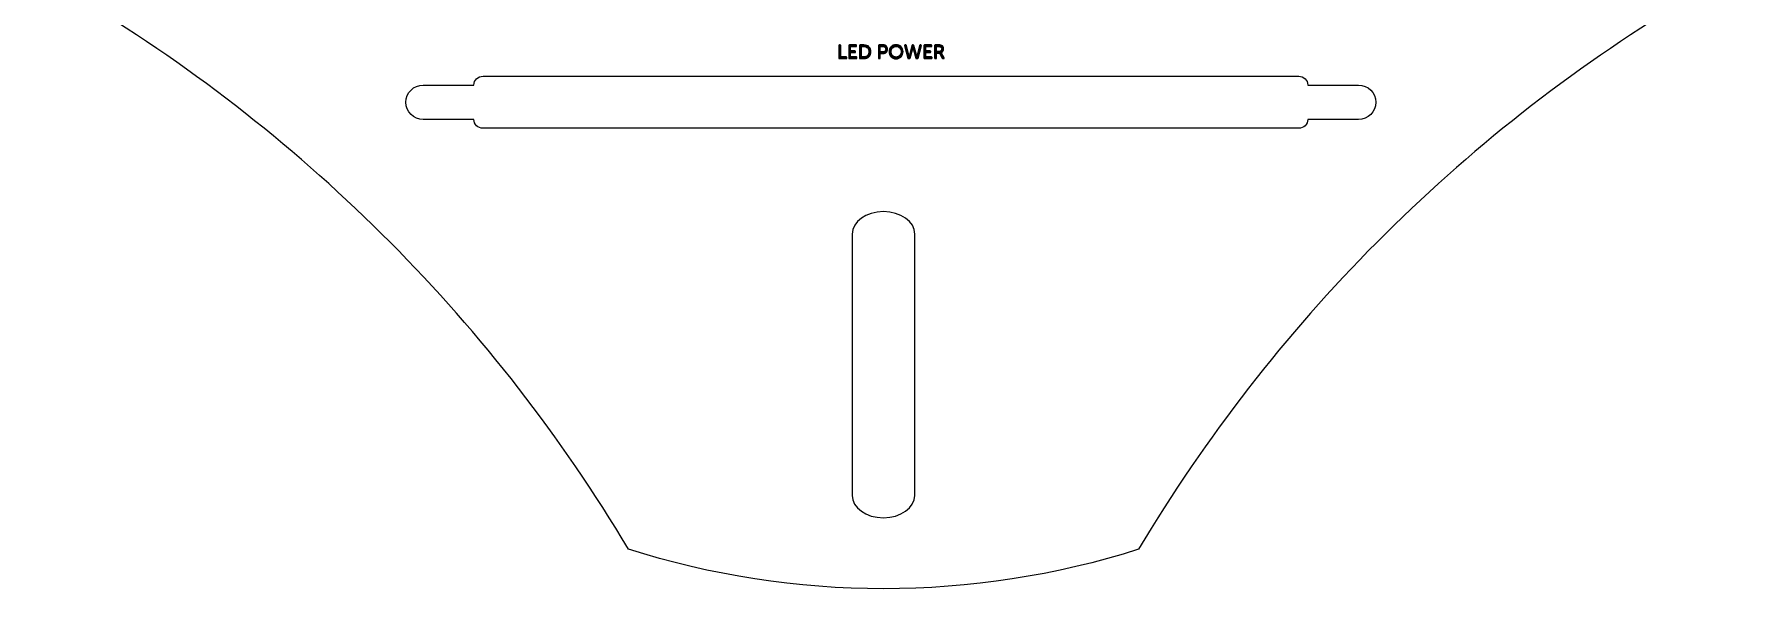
# Model space of a CAD drawing. Header units: inches. Extents: x -24 to 221, y 17 to 181.
# Drawn here: x -23.6 to 139.3, y 18.3 to 72.8 of the extents above; entities that cross this region are included whole.
import ezdxf

# ---------------------------------------------------------------- set-up
doc = ezdxf.new("R2010")
doc.units = ezdxf.units.IN
doc.header["$MEASUREMENT"] = 0
doc.layers.add('Calque 1', color=7, linetype='Continuous')

# ---------------------------------------------------------------- blocks, each defined once
blk = doc.blocks.new('block 8')
at = {"layer": 'Calque 1'}
h = blk.add_hatch(color=7, dxfattribs=at)
h.dxf.hatch_style = 2
edge = h.paths.add_edge_path()
edge.add_spline(control_points=[(53.56, 71.69), (53.56, 71.73), (53.58, 71.75), (53.62, 71.75), (53.62, 71.75), (53.68, 71.75), (53.68, 71.75), (53.72, 71.75), (53.74, 71.73), (53.74, 71.69), (53.74, 71.69), (53.74, 70.6), (53.74, 70.6), (53.74, 70.6), (54.27, 70.6), (54.27, 70.6), (54.31, 70.6), (54.33, 70.58), (54.33, 70.53), (54.33, 70.53), (54.33, 70.5), (54.33, 70.5), (54.33, 70.46), (54.31, 70.44), (54.27, 70.44), (54.27, 70.44), (53.62, 70.44), (53.62, 70.44), (53.58, 70.44), (53.56, 70.46), (53.56, 70.5), (53.56, 70.5), (53.56, 71.69), (53.56, 71.69)], knot_values=[0, 0, 0, 0, 1, 1, 1, 2, 2, 2, 3, 3, 3, 4, 4, 4, 5, 5, 5, 6, 6, 6, 7, 7, 7, 8, 8, 8, 9, 9, 9, 10, 10, 10, 11, 11, 11, 11], degree=3, periodic=1)
h = blk.add_hatch(color=7, dxfattribs=at)
h.dxf.hatch_style = 2
edge = h.paths.add_edge_path()
edge.add_spline(control_points=[(54.51, 71.69), (54.51, 71.73), (54.53, 71.75), (54.57, 71.75), (54.57, 71.75), (55.21, 71.75), (55.21, 71.75), (55.25, 71.75), (55.27, 71.73), (55.27, 71.69), (55.27, 71.69), (55.27, 71.65), (55.27, 71.65), (55.27, 71.61), (55.25, 71.59), (55.21, 71.59), (55.21, 71.59), (54.69, 71.59), (54.69, 71.59), (54.69, 71.59), (54.69, 71.18), (54.69, 71.18), (54.69, 71.18), (55.1, 71.18), (55.1, 71.18), (55.14, 71.18), (55.16, 71.16), (55.16, 71.12), (55.16, 71.12), (55.16, 71.08), (55.16, 71.08), (55.16, 71.04), (55.14, 71.02), (55.1, 71.02), (55.1, 71.02), (54.69, 71.02), (54.69, 71.02), (54.69, 71.02), (54.69, 70.6), (54.69, 70.6), (54.69, 70.6), (55.24, 70.6), (55.24, 70.6), (55.28, 70.6), (55.3, 70.58), (55.3, 70.53), (55.3, 70.53), (55.3, 70.5), (55.3, 70.5), (55.3, 70.46), (55.28, 70.44), (55.24, 70.44), (55.24, 70.44), (54.57, 70.44), (54.57, 70.44), (54.53, 70.44), (54.51, 70.46), (54.51, 70.5), (54.51, 70.5), (54.51, 71.69), (54.51, 71.69), (54.51, 71.69), (54.51, 71.69), (54.51, 71.69)], knot_values=[0, 0, 0, 0, 1, 1, 1, 2, 2, 2, 3, 3, 3, 4, 4, 4, 5, 5, 5, 6, 6, 6, 7, 7, 7, 8, 8, 8, 9, 9, 9, 10, 10, 10, 11, 11, 11, 12, 12, 12, 13, 13, 13, 14, 14, 14, 15, 15, 15, 16, 16, 16, 17, 17, 17, 18, 18, 18, 19, 19, 19, 20, 20, 20, 21, 21, 21, 21], degree=3, periodic=1)
h = blk.add_hatch(color=7, dxfattribs=at)
h.dxf.hatch_style = 2
edge = h.paths.add_edge_path()
edge.add_spline(control_points=[(55.54, 71.69), (55.54, 71.73), (55.56, 71.75), (55.6, 71.75), (55.6, 71.75), (55.97, 71.75), (55.97, 71.75), (56.07, 71.75), (56.16, 71.73), (56.24, 71.7), (56.33, 71.67), (56.4, 71.63), (56.45, 71.58), (56.51, 71.52), (56.56, 71.45), (56.59, 71.37), (56.62, 71.29), (56.64, 71.2), (56.64, 71.09), (56.64, 70.99), (56.62, 70.9), (56.59, 70.82), (56.56, 70.73), (56.51, 70.66), (56.45, 70.61), (56.4, 70.55), (56.33, 70.51), (56.24, 70.48), (56.16, 70.45), (56.07, 70.44), (55.97, 70.44), (55.97, 70.44), (55.6, 70.44), (55.6, 70.44), (55.56, 70.44), (55.54, 70.46), (55.54, 70.5), (55.54, 70.5), (55.54, 71.69), (55.54, 71.69)], knot_values=[0, 0, 0, 0, 1, 1, 1, 2, 2, 2, 3, 3, 3, 4, 4, 4, 5, 5, 5, 6, 6, 6, 7, 7, 7, 8, 8, 8, 9, 9, 9, 10, 10, 10, 11, 11, 11, 12, 12, 12, 13, 13, 13, 13], degree=3, periodic=1)
edge = h.paths.add_edge_path()
edge.add_spline(control_points=[(55.96, 70.6), (56.03, 70.6), (56.1, 70.61), (56.16, 70.63), (56.22, 70.65), (56.27, 70.68), (56.31, 70.72), (56.36, 70.77), (56.39, 70.82), (56.41, 70.88), (56.44, 70.94), (56.45, 71.01), (56.45, 71.09), (56.45, 71.17), (56.43, 71.25), (56.41, 71.31), (56.39, 71.37), (56.35, 71.42), (56.31, 71.46), (56.27, 71.5), (56.22, 71.53), (56.16, 71.56), (56.1, 71.58), (56.03, 71.59), (55.96, 71.59), (55.96, 71.59), (55.72, 71.59), (55.72, 71.59), (55.72, 71.59), (55.72, 70.6), (55.72, 70.6), (55.72, 70.6), (55.96, 70.6), (55.96, 70.6), (55.96, 70.6), (55.96, 70.6), (55.96, 70.6)], knot_values=[0, 0, 0, 0, 1, 1, 1, 2, 2, 2, 3, 3, 3, 4, 4, 4, 5, 5, 5, 6, 6, 6, 7, 7, 7, 8, 8, 8, 9, 9, 9, 10, 10, 10, 11, 11, 11, 12, 12, 12, 12], degree=3, periodic=1)
h = blk.add_hatch(color=7, dxfattribs=at)
h.dxf.hatch_style = 2
edge = h.paths.add_edge_path()
edge.add_spline(control_points=[(57.35, 71.69), (57.35, 71.73), (57.37, 71.75), (57.42, 71.75), (57.42, 71.75), (57.83, 71.75), (57.83, 71.75), (57.89, 71.75), (57.95, 71.74), (58, 71.72), (58.05, 71.7), (58.09, 71.67), (58.13, 71.64), (58.16, 71.6), (58.19, 71.56), (58.21, 71.51), (58.23, 71.46), (58.24, 71.4), (58.24, 71.34), (58.24, 71.28), (58.23, 71.22), (58.21, 71.17), (58.19, 71.12), (58.16, 71.07), (58.13, 71.04), (58.09, 71), (58.05, 70.97), (58, 70.95), (57.95, 70.93), (57.89, 70.92), (57.83, 70.92), (57.83, 70.92), (57.54, 70.92), (57.54, 70.92), (57.54, 70.92), (57.54, 70.5), (57.54, 70.5), (57.54, 70.46), (57.52, 70.44), (57.48, 70.44), (57.48, 70.44), (57.42, 70.44), (57.42, 70.44), (57.37, 70.44), (57.35, 70.46), (57.35, 70.5), (57.35, 70.5), (57.35, 71.69), (57.35, 71.69)], knot_values=[0, 0, 0, 0, 1, 1, 1, 2, 2, 2, 3, 3, 3, 4, 4, 4, 5, 5, 5, 6, 6, 6, 7, 7, 7, 8, 8, 8, 9, 9, 9, 10, 10, 10, 11, 11, 11, 12, 12, 12, 13, 13, 13, 14, 14, 14, 15, 15, 15, 16, 16, 16, 16], degree=3, periodic=1)
edge = h.paths.add_edge_path()
edge.add_spline(control_points=[(57.8, 71.08), (57.88, 71.08), (57.95, 71.1), (57.99, 71.15), (58.04, 71.2), (58.06, 71.26), (58.06, 71.34), (58.06, 71.42), (58.04, 71.48), (57.99, 71.52), (57.95, 71.57), (57.88, 71.59), (57.81, 71.59), (57.81, 71.59), (57.54, 71.59), (57.54, 71.59), (57.54, 71.59), (57.54, 71.08), (57.54, 71.08), (57.54, 71.08), (57.8, 71.08), (57.8, 71.08), (57.8, 71.08), (57.8, 71.08), (57.8, 71.08)], knot_values=[0, 0, 0, 0, 1, 1, 1, 2, 2, 2, 3, 3, 3, 4, 4, 4, 5, 5, 5, 6, 6, 6, 7, 7, 7, 8, 8, 8, 8], degree=3, periodic=1)
h = blk.add_hatch(color=7, dxfattribs=at)
h.dxf.hatch_style = 2
edge = h.paths.add_edge_path()
edge.add_spline(control_points=[(58.38, 71.1), (58.38, 71.2), (58.39, 71.28), (58.43, 71.36), (58.46, 71.45), (58.51, 71.52), (58.57, 71.58), (58.63, 71.64), (58.7, 71.68), (58.78, 71.72), (58.86, 71.75), (58.95, 71.77), (59.05, 71.77), (59.15, 71.77), (59.24, 71.75), (59.32, 71.72), (59.4, 71.68), (59.48, 71.64), (59.54, 71.58), (59.59, 71.52), (59.64, 71.45), (59.67, 71.36), (59.71, 71.28), (59.72, 71.2), (59.72, 71.1), (59.72, 71), (59.71, 70.91), (59.67, 70.83), (59.64, 70.75), (59.59, 70.67), (59.54, 70.61), (59.48, 70.55), (59.4, 70.5), (59.32, 70.47), (59.24, 70.43), (59.15, 70.41), (59.05, 70.41), (58.95, 70.41), (58.86, 70.43), (58.78, 70.47), (58.7, 70.5), (58.63, 70.55), (58.57, 70.61), (58.51, 70.67), (58.46, 70.75), (58.43, 70.83), (58.39, 70.91), (58.38, 71), (58.38, 71.1)], knot_values=[0, 0, 0, 0, 1, 1, 1, 2, 2, 2, 3, 3, 3, 4, 4, 4, 5, 5, 5, 6, 6, 6, 7, 7, 7, 8, 8, 8, 9, 9, 9, 10, 10, 10, 11, 11, 11, 12, 12, 12, 13, 13, 13, 14, 14, 14, 15, 15, 15, 16, 16, 16, 16], degree=3, periodic=1)
edge = h.paths.add_edge_path()
edge.add_spline(control_points=[(58.57, 71.1), (58.57, 71.03), (58.58, 70.96), (58.6, 70.9), (58.63, 70.83), (58.66, 70.78), (58.7, 70.73), (58.75, 70.69), (58.8, 70.65), (58.86, 70.62), (58.92, 70.6), (58.98, 70.58), (59.05, 70.58), (59.12, 70.58), (59.19, 70.6), (59.25, 70.62), (59.3, 70.65), (59.36, 70.69), (59.4, 70.73), (59.44, 70.78), (59.47, 70.83), (59.5, 70.9), (59.52, 70.96), (59.54, 71.03), (59.54, 71.1), (59.54, 71.17), (59.52, 71.24), (59.5, 71.3), (59.47, 71.36), (59.44, 71.41), (59.4, 71.46), (59.36, 71.5), (59.3, 71.54), (59.25, 71.56), (59.19, 71.59), (59.12, 71.6), (59.05, 71.6), (58.98, 71.6), (58.92, 71.59), (58.86, 71.56), (58.8, 71.54), (58.75, 71.5), (58.7, 71.46), (58.66, 71.41), (58.63, 71.36), (58.6, 71.3), (58.58, 71.24), (58.57, 71.17), (58.57, 71.1)], knot_values=[0, 0, 0, 0, 1, 1, 1, 2, 2, 2, 3, 3, 3, 4, 4, 4, 5, 5, 5, 6, 6, 6, 7, 7, 7, 8, 8, 8, 9, 9, 9, 10, 10, 10, 11, 11, 11, 12, 12, 12, 13, 13, 13, 14, 14, 14, 15, 15, 15, 16, 16, 16, 16], degree=3, periodic=1)
h = blk.add_hatch(color=7, dxfattribs=at)
h.dxf.hatch_style = 2
edge = h.paths.add_edge_path()
edge.add_spline(control_points=[(59.87, 71.68), (59.86, 71.73), (59.87, 71.75), (59.92, 71.75), (59.92, 71.75), (59.98, 71.75), (59.98, 71.75), (60.02, 71.75), (60.04, 71.73), (60.05, 71.69), (60.05, 71.69), (60.27, 70.79), (60.27, 70.79), (60.27, 70.77), (60.28, 70.75), (60.28, 70.73), (60.28, 70.72), (60.29, 70.7), (60.29, 70.69), (60.29, 70.67), (60.29, 70.66), (60.29, 70.65), (60.29, 70.65), (60.3, 70.65), (60.3, 70.65), (60.3, 70.66), (60.3, 70.67), (60.31, 70.69), (60.31, 70.7), (60.31, 70.72), (60.32, 70.73), (60.32, 70.75), (60.32, 70.77), (60.33, 70.79), (60.33, 70.79), (60.57, 71.7), (60.57, 71.7), (60.58, 71.73), (60.6, 71.75), (60.64, 71.75), (60.64, 71.75), (60.69, 71.75), (60.69, 71.75), (60.73, 71.75), (60.75, 71.73), (60.76, 71.7), (60.76, 71.7), (61, 70.79), (61, 70.79), (61.01, 70.77), (61.01, 70.75), (61.02, 70.73), (61.02, 70.72), (61.02, 70.7), (61.03, 70.69), (61.03, 70.67), (61.03, 70.66), (61.03, 70.65), (61.03, 70.65), (61.04, 70.65), (61.04, 70.65), (61.04, 70.66), (61.04, 70.67), (61.04, 70.69), (61.05, 70.7), (61.05, 70.72), (61.05, 70.73), (61.05, 70.75), (61.06, 70.77), (61.06, 70.79), (61.06, 70.79), (61.29, 71.69), (61.29, 71.69), (61.3, 71.73), (61.32, 71.75), (61.36, 71.75), (61.36, 71.75), (61.42, 71.75), (61.42, 71.75), (61.47, 71.75), (61.49, 71.73), (61.48, 71.68), (61.48, 71.68), (61.16, 70.49), (61.16, 70.49), (61.15, 70.45), (61.13, 70.44), (61.09, 70.44), (61.09, 70.44), (60.99, 70.44), (60.99, 70.44), (60.96, 70.44), (60.94, 70.45), (60.93, 70.49), (60.93, 70.49), (60.71, 71.29), (60.71, 71.29), (60.7, 71.31), (60.7, 71.33), (60.69, 71.35), (60.69, 71.37), (60.68, 71.39), (60.68, 71.41), (60.68, 71.43), (60.67, 71.45), (60.67, 71.47), (60.67, 71.47), (60.66, 71.47), (60.66, 71.47), (60.66, 71.45), (60.66, 71.43), (60.65, 71.41), (60.65, 71.39), (60.64, 71.37), (60.64, 71.35), (60.63, 71.33), (60.63, 71.31), (60.62, 71.29), (60.62, 71.29), (60.41, 70.49), (60.41, 70.49), (60.4, 70.45), (60.37, 70.44), (60.34, 70.44), (60.34, 70.44), (60.24, 70.44), (60.24, 70.44), (60.2, 70.44), (60.18, 70.45), (60.17, 70.49), (60.17, 70.49), (59.87, 71.68), (59.87, 71.68)], knot_values=[0, 0, 0, 0, 1, 1, 1, 2, 2, 2, 3, 3, 3, 4, 4, 4, 5, 5, 5, 6, 6, 6, 7, 7, 7, 8, 8, 8, 9, 9, 9, 10, 10, 10, 11, 11, 11, 12, 12, 12, 13, 13, 13, 14, 14, 14, 15, 15, 15, 16, 16, 16, 17, 17, 17, 18, 18, 18, 19, 19, 19, 20, 20, 20, 21, 21, 21, 22, 22, 22, 23, 23, 23, 24, 24, 24, 25, 25, 25, 26, 26, 26, 27, 27, 27, 28, 28, 28, 29, 29, 29, 30, 30, 30, 31, 31, 31, 32, 32, 32, 33, 33, 33, 34, 34, 34, 35, 35, 35, 36, 36, 36, 37, 37, 37, 38, 38, 38, 39, 39, 39, 40, 40, 40, 41, 41, 41, 42, 42, 42, 43, 43, 43, 44, 44, 44, 44], degree=3, periodic=1)
h = blk.add_hatch(color=7, dxfattribs=at)
h.dxf.hatch_style = 2
edge = h.paths.add_edge_path()
edge.add_spline(control_points=[(61.72, 71.69), (61.72, 71.73), (61.74, 71.75), (61.78, 71.75), (61.78, 71.75), (62.42, 71.75), (62.42, 71.75), (62.46, 71.75), (62.48, 71.73), (62.48, 71.69), (62.48, 71.69), (62.48, 71.65), (62.48, 71.65), (62.48, 71.61), (62.46, 71.59), (62.42, 71.59), (62.42, 71.59), (61.9, 71.59), (61.9, 71.59), (61.9, 71.59), (61.9, 71.18), (61.9, 71.18), (61.9, 71.18), (62.31, 71.18), (62.31, 71.18), (62.35, 71.18), (62.37, 71.16), (62.37, 71.12), (62.37, 71.12), (62.37, 71.08), (62.37, 71.08), (62.37, 71.04), (62.35, 71.02), (62.31, 71.02), (62.31, 71.02), (61.9, 71.02), (61.9, 71.02), (61.9, 71.02), (61.9, 70.6), (61.9, 70.6), (61.9, 70.6), (62.45, 70.6), (62.45, 70.6), (62.49, 70.6), (62.51, 70.58), (62.51, 70.53), (62.51, 70.53), (62.51, 70.5), (62.51, 70.5), (62.51, 70.46), (62.49, 70.44), (62.45, 70.44), (62.45, 70.44), (61.78, 70.44), (61.78, 70.44), (61.74, 70.44), (61.72, 70.46), (61.72, 70.5), (61.72, 70.5), (61.72, 71.69), (61.72, 71.69), (61.72, 71.69), (61.72, 71.69), (61.72, 71.69)], knot_values=[0, 0, 0, 0, 1, 1, 1, 2, 2, 2, 3, 3, 3, 4, 4, 4, 5, 5, 5, 6, 6, 6, 7, 7, 7, 8, 8, 8, 9, 9, 9, 10, 10, 10, 11, 11, 11, 12, 12, 12, 13, 13, 13, 14, 14, 14, 15, 15, 15, 16, 16, 16, 17, 17, 17, 18, 18, 18, 19, 19, 19, 20, 20, 20, 21, 21, 21, 21], degree=3, periodic=1)
h = blk.add_hatch(color=7, dxfattribs=at)
h.dxf.hatch_style = 2
edge = h.paths.add_edge_path()
edge.add_spline(control_points=[(62.75, 71.69), (62.75, 71.73), (62.77, 71.75), (62.81, 71.75), (62.81, 71.75), (63.16, 71.75), (63.16, 71.75), (63.22, 71.75), (63.27, 71.74), (63.31, 71.74), (63.35, 71.73), (63.38, 71.72), (63.41, 71.71), (63.47, 71.68), (63.52, 71.64), (63.56, 71.58), (63.59, 71.52), (63.61, 71.45), (63.61, 71.37), (63.61, 71.28), (63.59, 71.21), (63.55, 71.14), (63.51, 71.08), (63.45, 71.03), (63.38, 71.01), (63.38, 71.01), (63.38, 71), (63.38, 71), (63.38, 71), (63.38, 70.99), (63.39, 70.99), (63.4, 70.98), (63.41, 70.96), (63.42, 70.95), (63.42, 70.95), (63.65, 70.51), (63.65, 70.51), (63.66, 70.49), (63.67, 70.47), (63.66, 70.46), (63.65, 70.44), (63.63, 70.44), (63.61, 70.44), (63.61, 70.44), (63.54, 70.44), (63.54, 70.44), (63.5, 70.44), (63.48, 70.45), (63.46, 70.48), (63.46, 70.48), (63.21, 70.96), (63.21, 70.96), (63.21, 70.96), (62.93, 70.96), (62.93, 70.96), (62.93, 70.96), (62.93, 70.5), (62.93, 70.5), (62.93, 70.46), (62.91, 70.44), (62.87, 70.44), (62.87, 70.44), (62.81, 70.44), (62.81, 70.44), (62.77, 70.44), (62.75, 70.46), (62.75, 70.5), (62.75, 70.5), (62.75, 71.69), (62.75, 71.69), (62.75, 71.69), (62.75, 71.69), (62.75, 71.69)], knot_values=[0, 0, 0, 0, 1, 1, 1, 2, 2, 2, 3, 3, 3, 4, 4, 4, 5, 5, 5, 6, 6, 6, 7, 7, 7, 8, 8, 8, 9, 9, 9, 10, 10, 10, 11, 11, 11, 12, 12, 12, 13, 13, 13, 14, 14, 14, 15, 15, 15, 16, 16, 16, 17, 17, 17, 18, 18, 18, 19, 19, 19, 20, 20, 20, 21, 21, 21, 22, 22, 22, 23, 23, 23, 24, 24, 24, 24], degree=3, periodic=1)
edge = h.paths.add_edge_path()
edge.add_spline(control_points=[(63.19, 71.12), (63.26, 71.12), (63.32, 71.14), (63.36, 71.18), (63.4, 71.23), (63.43, 71.29), (63.43, 71.36), (63.43, 71.41), (63.42, 71.45), (63.39, 71.49), (63.37, 71.52), (63.34, 71.55), (63.3, 71.57), (63.29, 71.57), (63.27, 71.58), (63.24, 71.58), (63.22, 71.59), (63.19, 71.59), (63.15, 71.59), (63.15, 71.59), (62.93, 71.59), (62.93, 71.59), (62.93, 71.59), (62.93, 71.12), (62.93, 71.12), (62.93, 71.12), (63.19, 71.12), (63.19, 71.12), (63.19, 71.12), (63.19, 71.12), (63.19, 71.12)], knot_values=[0, 0, 0, 0, 1, 1, 1, 2, 2, 2, 3, 3, 3, 4, 4, 4, 5, 5, 5, 6, 6, 6, 7, 7, 7, 8, 8, 8, 9, 9, 9, 10, 10, 10, 10], degree=3, periodic=1)
at = {"layer": 'Calque 1', "lineweight": 0}
for points, knots in [([(53.56, 71.69), (53.56, 71.73), (53.58, 71.75), (53.62, 71.75), (53.62, 71.75), (53.68, 71.75), (53.68, 71.75), (53.72, 71.75), (53.74, 71.73), (53.74, 71.69), (53.74, 71.69), (53.74, 70.6), (53.74, 70.6), (53.74, 70.6), (54.27, 70.6), (54.27, 70.6), (54.31, 70.6), (54.33, 70.58), (54.33, 70.53), (54.33, 70.53), (54.33, 70.5), (54.33, 70.5), (54.33, 70.46), (54.31, 70.44), (54.27, 70.44), (54.27, 70.44), (53.62, 70.44), (53.62, 70.44), (53.58, 70.44), (53.56, 70.46), (53.56, 70.5), (53.56, 70.5), (53.56, 71.69), (53.56, 71.69)], [0, 0, 0, 0, 1, 1, 1, 2, 2, 2, 3, 3, 3, 4, 4, 4, 5, 5, 5, 6, 6, 6, 7, 7, 7, 8, 8, 8, 9, 9, 9, 10, 10, 10, 11, 11, 11, 11]), ([(54.51, 71.69), (54.51, 71.73), (54.53, 71.75), (54.57, 71.75), (54.57, 71.75), (55.21, 71.75), (55.21, 71.75), (55.25, 71.75), (55.27, 71.73), (55.27, 71.69), (55.27, 71.69), (55.27, 71.65), (55.27, 71.65), (55.27, 71.61), (55.25, 71.59), (55.21, 71.59), (55.21, 71.59), (54.69, 71.59), (54.69, 71.59), (54.69, 71.59), (54.69, 71.18), (54.69, 71.18), (54.69, 71.18), (55.1, 71.18), (55.1, 71.18), (55.14, 71.18), (55.16, 71.16), (55.16, 71.12), (55.16, 71.12), (55.16, 71.08), (55.16, 71.08), (55.16, 71.04), (55.14, 71.02), (55.1, 71.02), (55.1, 71.02), (54.69, 71.02), (54.69, 71.02), (54.69, 71.02), (54.69, 70.6), (54.69, 70.6), (54.69, 70.6), (55.24, 70.6), (55.24, 70.6), (55.28, 70.6), (55.3, 70.58), (55.3, 70.53), (55.3, 70.53), (55.3, 70.5), (55.3, 70.5), (55.3, 70.46), (55.28, 70.44), (55.24, 70.44), (55.24, 70.44), (54.57, 70.44), (54.57, 70.44), (54.53, 70.44), (54.51, 70.46), (54.51, 70.5), (54.51, 70.5), (54.51, 71.69), (54.51, 71.69), (54.51, 71.69), (54.51, 71.69), (54.51, 71.69)], [0, 0, 0, 0, 1, 1, 1, 2, 2, 2, 3, 3, 3, 4, 4, 4, 5, 5, 5, 6, 6, 6, 7, 7, 7, 8, 8, 8, 9, 9, 9, 10, 10, 10, 11, 11, 11, 12, 12, 12, 13, 13, 13, 14, 14, 14, 15, 15, 15, 16, 16, 16, 17, 17, 17, 18, 18, 18, 19, 19, 19, 20, 20, 20, 21, 21, 21, 21]), ([(55.54, 71.69), (55.54, 71.73), (55.56, 71.75), (55.6, 71.75), (55.6, 71.75), (55.97, 71.75), (55.97, 71.75), (56.07, 71.75), (56.16, 71.73), (56.24, 71.7), (56.33, 71.67), (56.4, 71.63), (56.45, 71.58), (56.51, 71.52), (56.56, 71.45), (56.59, 71.37), (56.62, 71.29), (56.64, 71.2), (56.64, 71.09), (56.64, 70.99), (56.62, 70.9), (56.59, 70.82), (56.56, 70.73), (56.51, 70.66), (56.45, 70.61), (56.4, 70.55), (56.33, 70.51), (56.24, 70.48), (56.16, 70.45), (56.07, 70.44), (55.97, 70.44), (55.97, 70.44), (55.6, 70.44), (55.6, 70.44), (55.56, 70.44), (55.54, 70.46), (55.54, 70.5), (55.54, 70.5), (55.54, 71.69), (55.54, 71.69)], [0, 0, 0, 0, 1, 1, 1, 2, 2, 2, 3, 3, 3, 4, 4, 4, 5, 5, 5, 6, 6, 6, 7, 7, 7, 8, 8, 8, 9, 9, 9, 10, 10, 10, 11, 11, 11, 12, 12, 12, 13, 13, 13, 13]), ([(57.35, 71.69), (57.35, 71.73), (57.37, 71.75), (57.42, 71.75), (57.42, 71.75), (57.83, 71.75), (57.83, 71.75), (57.89, 71.75), (57.95, 71.74), (58, 71.72), (58.05, 71.7), (58.09, 71.67), (58.13, 71.64), (58.16, 71.6), (58.19, 71.56), (58.21, 71.51), (58.23, 71.46), (58.24, 71.4), (58.24, 71.34), (58.24, 71.28), (58.23, 71.22), (58.21, 71.17), (58.19, 71.12), (58.16, 71.07), (58.13, 71.04), (58.09, 71), (58.05, 70.97), (58, 70.95), (57.95, 70.93), (57.89, 70.92), (57.83, 70.92), (57.83, 70.92), (57.54, 70.92), (57.54, 70.92), (57.54, 70.92), (57.54, 70.5), (57.54, 70.5), (57.54, 70.46), (57.52, 70.44), (57.48, 70.44), (57.48, 70.44), (57.42, 70.44), (57.42, 70.44), (57.37, 70.44), (57.35, 70.46), (57.35, 70.5), (57.35, 70.5), (57.35, 71.69), (57.35, 71.69)], [0, 0, 0, 0, 1, 1, 1, 2, 2, 2, 3, 3, 3, 4, 4, 4, 5, 5, 5, 6, 6, 6, 7, 7, 7, 8, 8, 8, 9, 9, 9, 10, 10, 10, 11, 11, 11, 12, 12, 12, 13, 13, 13, 14, 14, 14, 15, 15, 15, 16, 16, 16, 16]), ([(58.38, 71.1), (58.38, 71.2), (58.39, 71.28), (58.43, 71.36), (58.46, 71.45), (58.51, 71.52), (58.57, 71.58), (58.63, 71.64), (58.7, 71.68), (58.78, 71.72), (58.86, 71.75), (58.95, 71.77), (59.05, 71.77), (59.15, 71.77), (59.24, 71.75), (59.32, 71.72), (59.4, 71.68), (59.48, 71.64), (59.54, 71.58), (59.59, 71.52), (59.64, 71.45), (59.67, 71.36), (59.71, 71.28), (59.72, 71.2), (59.72, 71.1), (59.72, 71), (59.71, 70.91), (59.67, 70.83), (59.64, 70.75), (59.59, 70.67), (59.54, 70.61), (59.48, 70.55), (59.4, 70.5), (59.32, 70.47), (59.24, 70.43), (59.15, 70.41), (59.05, 70.41), (58.95, 70.41), (58.86, 70.43), (58.78, 70.47), (58.7, 70.5), (58.63, 70.55), (58.57, 70.61), (58.51, 70.67), (58.46, 70.75), (58.43, 70.83), (58.39, 70.91), (58.38, 71), (58.38, 71.1)], [0, 0, 0, 0, 1, 1, 1, 2, 2, 2, 3, 3, 3, 4, 4, 4, 5, 5, 5, 6, 6, 6, 7, 7, 7, 8, 8, 8, 9, 9, 9, 10, 10, 10, 11, 11, 11, 12, 12, 12, 13, 13, 13, 14, 14, 14, 15, 15, 15, 16, 16, 16, 16]), ([(59.87, 71.68), (59.86, 71.73), (59.87, 71.75), (59.92, 71.75), (59.92, 71.75), (59.98, 71.75), (59.98, 71.75), (60.02, 71.75), (60.04, 71.73), (60.05, 71.69), (60.05, 71.69), (60.27, 70.79), (60.27, 70.79), (60.27, 70.77), (60.28, 70.75), (60.28, 70.73), (60.28, 70.72), (60.29, 70.7), (60.29, 70.69), (60.29, 70.67), (60.29, 70.66), (60.29, 70.65), (60.29, 70.65), (60.3, 70.65), (60.3, 70.65), (60.3, 70.66), (60.3, 70.67), (60.31, 70.69), (60.31, 70.7), (60.31, 70.72), (60.32, 70.73), (60.32, 70.75), (60.32, 70.77), (60.33, 70.79), (60.33, 70.79), (60.57, 71.7), (60.57, 71.7), (60.58, 71.73), (60.6, 71.75), (60.64, 71.75), (60.64, 71.75), (60.69, 71.75), (60.69, 71.75), (60.73, 71.75), (60.75, 71.73), (60.76, 71.7), (60.76, 71.7), (61, 70.79), (61, 70.79), (61.01, 70.77), (61.01, 70.75), (61.02, 70.73), (61.02, 70.72), (61.02, 70.7), (61.03, 70.69), (61.03, 70.67), (61.03, 70.66), (61.03, 70.65), (61.03, 70.65), (61.04, 70.65), (61.04, 70.65), (61.04, 70.66), (61.04, 70.67), (61.04, 70.69), (61.05, 70.7), (61.05, 70.72), (61.05, 70.73), (61.05, 70.75), (61.06, 70.77), (61.06, 70.79), (61.06, 70.79), (61.29, 71.69), (61.29, 71.69), (61.3, 71.73), (61.32, 71.75), (61.36, 71.75), (61.36, 71.75), (61.42, 71.75), (61.42, 71.75), (61.47, 71.75), (61.49, 71.73), (61.48, 71.68), (61.48, 71.68), (61.16, 70.49), (61.16, 70.49), (61.15, 70.45), (61.13, 70.44), (61.09, 70.44), (61.09, 70.44), (60.99, 70.44), (60.99, 70.44), (60.96, 70.44), (60.94, 70.45), (60.93, 70.49), (60.93, 70.49), (60.71, 71.29), (60.71, 71.29), (60.7, 71.31), (60.7, 71.33), (60.69, 71.35), (60.69, 71.37), (60.68, 71.39), (60.68, 71.41), (60.68, 71.43), (60.67, 71.45), (60.67, 71.47), (60.67, 71.47), (60.66, 71.47), (60.66, 71.47), (60.66, 71.45), (60.66, 71.43), (60.65, 71.41), (60.65, 71.39), (60.64, 71.37), (60.64, 71.35), (60.63, 71.33), (60.63, 71.31), (60.62, 71.29), (60.62, 71.29), (60.41, 70.49), (60.41, 70.49), (60.4, 70.45), (60.37, 70.44), (60.34, 70.44), (60.34, 70.44), (60.24, 70.44), (60.24, 70.44), (60.2, 70.44), (60.18, 70.45), (60.17, 70.49), (60.17, 70.49), (59.87, 71.68), (59.87, 71.68)], [0, 0, 0, 0, 1, 1, 1, 2, 2, 2, 3, 3, 3, 4, 4, 4, 5, 5, 5, 6, 6, 6, 7, 7, 7, 8, 8, 8, 9, 9, 9, 10, 10, 10, 11, 11, 11, 12, 12, 12, 13, 13, 13, 14, 14, 14, 15, 15, 15, 16, 16, 16, 17, 17, 17, 18, 18, 18, 19, 19, 19, 20, 20, 20, 21, 21, 21, 22, 22, 22, 23, 23, 23, 24, 24, 24, 25, 25, 25, 26, 26, 26, 27, 27, 27, 28, 28, 28, 29, 29, 29, 30, 30, 30, 31, 31, 31, 32, 32, 32, 33, 33, 33, 34, 34, 34, 35, 35, 35, 36, 36, 36, 37, 37, 37, 38, 38, 38, 39, 39, 39, 40, 40, 40, 41, 41, 41, 42, 42, 42, 43, 43, 43, 44, 44, 44, 44]), ([(61.72, 71.69), (61.72, 71.73), (61.74, 71.75), (61.78, 71.75), (61.78, 71.75), (62.42, 71.75), (62.42, 71.75), (62.46, 71.75), (62.48, 71.73), (62.48, 71.69), (62.48, 71.69), (62.48, 71.65), (62.48, 71.65), (62.48, 71.61), (62.46, 71.59), (62.42, 71.59), (62.42, 71.59), (61.9, 71.59), (61.9, 71.59), (61.9, 71.59), (61.9, 71.18), (61.9, 71.18), (61.9, 71.18), (62.31, 71.18), (62.31, 71.18), (62.35, 71.18), (62.37, 71.16), (62.37, 71.12), (62.37, 71.12), (62.37, 71.08), (62.37, 71.08), (62.37, 71.04), (62.35, 71.02), (62.31, 71.02), (62.31, 71.02), (61.9, 71.02), (61.9, 71.02), (61.9, 71.02), (61.9, 70.6), (61.9, 70.6), (61.9, 70.6), (62.45, 70.6), (62.45, 70.6), (62.49, 70.6), (62.51, 70.58), (62.51, 70.53), (62.51, 70.53), (62.51, 70.5), (62.51, 70.5), (62.51, 70.46), (62.49, 70.44), (62.45, 70.44), (62.45, 70.44), (61.78, 70.44), (61.78, 70.44), (61.74, 70.44), (61.72, 70.46), (61.72, 70.5), (61.72, 70.5), (61.72, 71.69), (61.72, 71.69), (61.72, 71.69), (61.72, 71.69), (61.72, 71.69)], [0, 0, 0, 0, 1, 1, 1, 2, 2, 2, 3, 3, 3, 4, 4, 4, 5, 5, 5, 6, 6, 6, 7, 7, 7, 8, 8, 8, 9, 9, 9, 10, 10, 10, 11, 11, 11, 12, 12, 12, 13, 13, 13, 14, 14, 14, 15, 15, 15, 16, 16, 16, 17, 17, 17, 18, 18, 18, 19, 19, 19, 20, 20, 20, 21, 21, 21, 21]), ([(62.75, 71.69), (62.75, 71.73), (62.77, 71.75), (62.81, 71.75), (62.81, 71.75), (63.16, 71.75), (63.16, 71.75), (63.22, 71.75), (63.27, 71.74), (63.31, 71.74), (63.35, 71.73), (63.38, 71.72), (63.41, 71.71), (63.47, 71.68), (63.52, 71.64), (63.56, 71.58), (63.59, 71.52), (63.61, 71.45), (63.61, 71.37), (63.61, 71.28), (63.59, 71.21), (63.55, 71.14), (63.51, 71.08), (63.45, 71.03), (63.38, 71.01), (63.38, 71.01), (63.38, 71), (63.38, 71), (63.38, 71), (63.38, 70.99), (63.39, 70.99), (63.4, 70.98), (63.41, 70.96), (63.42, 70.95), (63.42, 70.95), (63.65, 70.51), (63.65, 70.51), (63.66, 70.49), (63.67, 70.47), (63.66, 70.46), (63.65, 70.44), (63.63, 70.44), (63.61, 70.44), (63.61, 70.44), (63.54, 70.44), (63.54, 70.44), (63.5, 70.44), (63.48, 70.45), (63.46, 70.48), (63.46, 70.48), (63.21, 70.96), (63.21, 70.96), (63.21, 70.96), (62.93, 70.96), (62.93, 70.96), (62.93, 70.96), (62.93, 70.5), (62.93, 70.5), (62.93, 70.46), (62.91, 70.44), (62.87, 70.44), (62.87, 70.44), (62.81, 70.44), (62.81, 70.44), (62.77, 70.44), (62.75, 70.46), (62.75, 70.5), (62.75, 70.5), (62.75, 71.69), (62.75, 71.69), (62.75, 71.69), (62.75, 71.69), (62.75, 71.69)], [0, 0, 0, 0, 1, 1, 1, 2, 2, 2, 3, 3, 3, 4, 4, 4, 5, 5, 5, 6, 6, 6, 7, 7, 7, 8, 8, 8, 9, 9, 9, 10, 10, 10, 11, 11, 11, 12, 12, 12, 13, 13, 13, 14, 14, 14, 15, 15, 15, 16, 16, 16, 17, 17, 17, 18, 18, 18, 19, 19, 19, 20, 20, 20, 21, 21, 21, 22, 22, 22, 23, 23, 23, 24, 24, 24, 24]), ([(55.96, 70.6), (56.03, 70.6), (56.1, 70.61), (56.16, 70.63), (56.22, 70.65), (56.27, 70.68), (56.31, 70.72), (56.36, 70.77), (56.39, 70.82), (56.41, 70.88), (56.44, 70.94), (56.45, 71.01), (56.45, 71.09), (56.45, 71.17), (56.43, 71.25), (56.41, 71.31), (56.39, 71.37), (56.35, 71.42), (56.31, 71.46), (56.27, 71.5), (56.22, 71.53), (56.16, 71.56), (56.1, 71.58), (56.03, 71.59), (55.96, 71.59), (55.96, 71.59), (55.72, 71.59), (55.72, 71.59), (55.72, 71.59), (55.72, 70.6), (55.72, 70.6), (55.72, 70.6), (55.96, 70.6), (55.96, 70.6), (55.96, 70.6), (55.96, 70.6), (55.96, 70.6)], [0, 0, 0, 0, 1, 1, 1, 2, 2, 2, 3, 3, 3, 4, 4, 4, 5, 5, 5, 6, 6, 6, 7, 7, 7, 8, 8, 8, 9, 9, 9, 10, 10, 10, 11, 11, 11, 12, 12, 12, 12]), ([(57.8, 71.08), (57.88, 71.08), (57.95, 71.1), (57.99, 71.15), (58.04, 71.2), (58.06, 71.26), (58.06, 71.34), (58.06, 71.42), (58.04, 71.48), (57.99, 71.52), (57.95, 71.57), (57.88, 71.59), (57.81, 71.59), (57.81, 71.59), (57.54, 71.59), (57.54, 71.59), (57.54, 71.59), (57.54, 71.08), (57.54, 71.08), (57.54, 71.08), (57.8, 71.08), (57.8, 71.08), (57.8, 71.08), (57.8, 71.08), (57.8, 71.08)], [0, 0, 0, 0, 1, 1, 1, 2, 2, 2, 3, 3, 3, 4, 4, 4, 5, 5, 5, 6, 6, 6, 7, 7, 7, 8, 8, 8, 8]), ([(58.57, 71.1), (58.57, 71.03), (58.58, 70.96), (58.6, 70.9), (58.63, 70.83), (58.66, 70.78), (58.7, 70.73), (58.75, 70.69), (58.8, 70.65), (58.86, 70.62), (58.92, 70.6), (58.98, 70.58), (59.05, 70.58), (59.12, 70.58), (59.19, 70.6), (59.25, 70.62), (59.3, 70.65), (59.36, 70.69), (59.4, 70.73), (59.44, 70.78), (59.47, 70.83), (59.5, 70.9), (59.52, 70.96), (59.54, 71.03), (59.54, 71.1), (59.54, 71.17), (59.52, 71.24), (59.5, 71.3), (59.47, 71.36), (59.44, 71.41), (59.4, 71.46), (59.36, 71.5), (59.3, 71.54), (59.25, 71.56), (59.19, 71.59), (59.12, 71.6), (59.05, 71.6), (58.98, 71.6), (58.92, 71.59), (58.86, 71.56), (58.8, 71.54), (58.75, 71.5), (58.7, 71.46), (58.66, 71.41), (58.63, 71.36), (58.6, 71.3), (58.58, 71.24), (58.57, 71.17), (58.57, 71.1)], [0, 0, 0, 0, 1, 1, 1, 2, 2, 2, 3, 3, 3, 4, 4, 4, 5, 5, 5, 6, 6, 6, 7, 7, 7, 8, 8, 8, 9, 9, 9, 10, 10, 10, 11, 11, 11, 12, 12, 12, 13, 13, 13, 14, 14, 14, 15, 15, 15, 16, 16, 16, 16]), ([(63.19, 71.12), (63.26, 71.12), (63.32, 71.14), (63.36, 71.18), (63.4, 71.23), (63.43, 71.29), (63.43, 71.36), (63.43, 71.41), (63.42, 71.45), (63.39, 71.49), (63.37, 71.52), (63.34, 71.55), (63.3, 71.57), (63.29, 71.57), (63.27, 71.58), (63.24, 71.58), (63.22, 71.59), (63.19, 71.59), (63.15, 71.59), (63.15, 71.59), (62.93, 71.59), (62.93, 71.59), (62.93, 71.59), (62.93, 71.12), (62.93, 71.12), (62.93, 71.12), (63.19, 71.12), (63.19, 71.12), (63.19, 71.12), (63.19, 71.12), (63.19, 71.12)], [0, 0, 0, 0, 1, 1, 1, 2, 2, 2, 3, 3, 3, 4, 4, 4, 5, 5, 5, 6, 6, 6, 7, 7, 7, 8, 8, 8, 9, 9, 9, 10, 10, 10, 10])]:
    blk.add_open_spline(points, degree=3, knots=knots, dxfattribs=at)
blk = doc.blocks.new('block 9')
at = {"layer": 'Calque 1', "color": 7, "lineweight": 15}
for points, knots in [([(53.56, 71.69), (53.56, 71.73), (53.58, 71.75), (53.62, 71.75), (53.62, 71.75), (53.68, 71.75), (53.68, 71.75), (53.72, 71.75), (53.74, 71.73), (53.74, 71.69), (53.74, 71.69), (53.74, 70.6), (53.74, 70.6), (53.74, 70.6), (54.27, 70.6), (54.27, 70.6), (54.31, 70.6), (54.33, 70.58), (54.33, 70.53), (54.33, 70.53), (54.33, 70.5), (54.33, 70.5), (54.33, 70.46), (54.31, 70.44), (54.27, 70.44), (54.27, 70.44), (53.62, 70.44), (53.62, 70.44), (53.58, 70.44), (53.56, 70.46), (53.56, 70.5), (53.56, 70.5), (53.56, 71.69), (53.56, 71.69)], [0, 0, 0, 0, 1, 1, 1, 2, 2, 2, 3, 3, 3, 4, 4, 4, 5, 5, 5, 6, 6, 6, 7, 7, 7, 8, 8, 8, 9, 9, 9, 10, 10, 10, 11, 11, 11, 11]), ([(54.51, 71.69), (54.51, 71.73), (54.53, 71.75), (54.57, 71.75), (54.57, 71.75), (55.21, 71.75), (55.21, 71.75), (55.25, 71.75), (55.27, 71.73), (55.27, 71.69), (55.27, 71.69), (55.27, 71.65), (55.27, 71.65), (55.27, 71.61), (55.25, 71.59), (55.21, 71.59), (55.21, 71.59), (54.69, 71.59), (54.69, 71.59), (54.69, 71.59), (54.69, 71.18), (54.69, 71.18), (54.69, 71.18), (55.1, 71.18), (55.1, 71.18), (55.14, 71.18), (55.16, 71.16), (55.16, 71.12), (55.16, 71.12), (55.16, 71.08), (55.16, 71.08), (55.16, 71.04), (55.14, 71.02), (55.1, 71.02), (55.1, 71.02), (54.69, 71.02), (54.69, 71.02), (54.69, 71.02), (54.69, 70.6), (54.69, 70.6), (54.69, 70.6), (55.24, 70.6), (55.24, 70.6), (55.28, 70.6), (55.3, 70.58), (55.3, 70.53), (55.3, 70.53), (55.3, 70.5), (55.3, 70.5), (55.3, 70.46), (55.28, 70.44), (55.24, 70.44), (55.24, 70.44), (54.57, 70.44), (54.57, 70.44), (54.53, 70.44), (54.51, 70.46), (54.51, 70.5), (54.51, 70.5), (54.51, 71.69), (54.51, 71.69), (54.51, 71.69), (54.51, 71.69), (54.51, 71.69)], [0, 0, 0, 0, 1, 1, 1, 2, 2, 2, 3, 3, 3, 4, 4, 4, 5, 5, 5, 6, 6, 6, 7, 7, 7, 8, 8, 8, 9, 9, 9, 10, 10, 10, 11, 11, 11, 12, 12, 12, 13, 13, 13, 14, 14, 14, 15, 15, 15, 16, 16, 16, 17, 17, 17, 18, 18, 18, 19, 19, 19, 20, 20, 20, 21, 21, 21, 21]), ([(55.54, 71.69), (55.54, 71.73), (55.56, 71.75), (55.6, 71.75), (55.6, 71.75), (55.97, 71.75), (55.97, 71.75), (56.07, 71.75), (56.16, 71.73), (56.24, 71.7), (56.33, 71.67), (56.4, 71.63), (56.45, 71.58), (56.51, 71.52), (56.56, 71.45), (56.59, 71.37), (56.62, 71.29), (56.64, 71.2), (56.64, 71.09), (56.64, 70.99), (56.62, 70.9), (56.59, 70.82), (56.56, 70.73), (56.51, 70.66), (56.45, 70.61), (56.4, 70.55), (56.33, 70.51), (56.24, 70.48), (56.16, 70.45), (56.07, 70.44), (55.97, 70.44), (55.97, 70.44), (55.6, 70.44), (55.6, 70.44), (55.56, 70.44), (55.54, 70.46), (55.54, 70.5), (55.54, 70.5), (55.54, 71.69), (55.54, 71.69)], [0, 0, 0, 0, 1, 1, 1, 2, 2, 2, 3, 3, 3, 4, 4, 4, 5, 5, 5, 6, 6, 6, 7, 7, 7, 8, 8, 8, 9, 9, 9, 10, 10, 10, 11, 11, 11, 12, 12, 12, 13, 13, 13, 13]), ([(57.35, 71.69), (57.35, 71.73), (57.37, 71.75), (57.42, 71.75), (57.42, 71.75), (57.83, 71.75), (57.83, 71.75), (57.89, 71.75), (57.95, 71.74), (58, 71.72), (58.05, 71.7), (58.09, 71.67), (58.13, 71.64), (58.16, 71.6), (58.19, 71.56), (58.21, 71.51), (58.23, 71.46), (58.24, 71.4), (58.24, 71.34), (58.24, 71.28), (58.23, 71.22), (58.21, 71.17), (58.19, 71.12), (58.16, 71.07), (58.13, 71.04), (58.09, 71), (58.05, 70.97), (58, 70.95), (57.95, 70.93), (57.89, 70.92), (57.83, 70.92), (57.83, 70.92), (57.54, 70.92), (57.54, 70.92), (57.54, 70.92), (57.54, 70.5), (57.54, 70.5), (57.54, 70.46), (57.52, 70.44), (57.48, 70.44), (57.48, 70.44), (57.42, 70.44), (57.42, 70.44), (57.37, 70.44), (57.35, 70.46), (57.35, 70.5), (57.35, 70.5), (57.35, 71.69), (57.35, 71.69)], [0, 0, 0, 0, 1, 1, 1, 2, 2, 2, 3, 3, 3, 4, 4, 4, 5, 5, 5, 6, 6, 6, 7, 7, 7, 8, 8, 8, 9, 9, 9, 10, 10, 10, 11, 11, 11, 12, 12, 12, 13, 13, 13, 14, 14, 14, 15, 15, 15, 16, 16, 16, 16]), ([(58.38, 71.1), (58.38, 71.2), (58.39, 71.28), (58.43, 71.36), (58.46, 71.45), (58.51, 71.52), (58.57, 71.58), (58.63, 71.64), (58.7, 71.68), (58.78, 71.72), (58.86, 71.75), (58.95, 71.77), (59.05, 71.77), (59.15, 71.77), (59.24, 71.75), (59.32, 71.72), (59.4, 71.68), (59.48, 71.64), (59.54, 71.58), (59.59, 71.52), (59.64, 71.45), (59.67, 71.36), (59.71, 71.28), (59.72, 71.2), (59.72, 71.1), (59.72, 71), (59.71, 70.91), (59.67, 70.83), (59.64, 70.75), (59.59, 70.67), (59.54, 70.61), (59.48, 70.55), (59.4, 70.5), (59.32, 70.47), (59.24, 70.43), (59.15, 70.41), (59.05, 70.41), (58.95, 70.41), (58.86, 70.43), (58.78, 70.47), (58.7, 70.5), (58.63, 70.55), (58.57, 70.61), (58.51, 70.67), (58.46, 70.75), (58.43, 70.83), (58.39, 70.91), (58.38, 71), (58.38, 71.1)], [0, 0, 0, 0, 1, 1, 1, 2, 2, 2, 3, 3, 3, 4, 4, 4, 5, 5, 5, 6, 6, 6, 7, 7, 7, 8, 8, 8, 9, 9, 9, 10, 10, 10, 11, 11, 11, 12, 12, 12, 13, 13, 13, 14, 14, 14, 15, 15, 15, 16, 16, 16, 16]), ([(59.87, 71.68), (59.86, 71.73), (59.87, 71.75), (59.92, 71.75), (59.92, 71.75), (59.98, 71.75), (59.98, 71.75), (60.02, 71.75), (60.04, 71.73), (60.05, 71.69), (60.05, 71.69), (60.27, 70.79), (60.27, 70.79), (60.27, 70.77), (60.28, 70.75), (60.28, 70.73), (60.28, 70.72), (60.29, 70.7), (60.29, 70.69), (60.29, 70.67), (60.29, 70.66), (60.29, 70.65), (60.29, 70.65), (60.3, 70.65), (60.3, 70.65), (60.3, 70.66), (60.3, 70.67), (60.31, 70.69), (60.31, 70.7), (60.31, 70.72), (60.32, 70.73), (60.32, 70.75), (60.32, 70.77), (60.33, 70.79), (60.33, 70.79), (60.57, 71.7), (60.57, 71.7), (60.58, 71.73), (60.6, 71.75), (60.64, 71.75), (60.64, 71.75), (60.69, 71.75), (60.69, 71.75), (60.73, 71.75), (60.75, 71.73), (60.76, 71.7), (60.76, 71.7), (61, 70.79), (61, 70.79), (61.01, 70.77), (61.01, 70.75), (61.02, 70.73), (61.02, 70.72), (61.02, 70.7), (61.03, 70.69), (61.03, 70.67), (61.03, 70.66), (61.03, 70.65), (61.03, 70.65), (61.04, 70.65), (61.04, 70.65), (61.04, 70.66), (61.04, 70.67), (61.04, 70.69), (61.05, 70.7), (61.05, 70.72), (61.05, 70.73), (61.05, 70.75), (61.06, 70.77), (61.06, 70.79), (61.06, 70.79), (61.29, 71.69), (61.29, 71.69), (61.3, 71.73), (61.32, 71.75), (61.36, 71.75), (61.36, 71.75), (61.42, 71.75), (61.42, 71.75), (61.47, 71.75), (61.49, 71.73), (61.48, 71.68), (61.48, 71.68), (61.16, 70.49), (61.16, 70.49), (61.15, 70.45), (61.13, 70.44), (61.09, 70.44), (61.09, 70.44), (60.99, 70.44), (60.99, 70.44), (60.96, 70.44), (60.94, 70.45), (60.93, 70.49), (60.93, 70.49), (60.71, 71.29), (60.71, 71.29), (60.7, 71.31), (60.7, 71.33), (60.69, 71.35), (60.69, 71.37), (60.68, 71.39), (60.68, 71.41), (60.68, 71.43), (60.67, 71.45), (60.67, 71.47), (60.67, 71.47), (60.66, 71.47), (60.66, 71.47), (60.66, 71.45), (60.66, 71.43), (60.65, 71.41), (60.65, 71.39), (60.64, 71.37), (60.64, 71.35), (60.63, 71.33), (60.63, 71.31), (60.62, 71.29), (60.62, 71.29), (60.41, 70.49), (60.41, 70.49), (60.4, 70.45), (60.37, 70.44), (60.34, 70.44), (60.34, 70.44), (60.24, 70.44), (60.24, 70.44), (60.2, 70.44), (60.18, 70.45), (60.17, 70.49), (60.17, 70.49), (59.87, 71.68), (59.87, 71.68)], [0, 0, 0, 0, 1, 1, 1, 2, 2, 2, 3, 3, 3, 4, 4, 4, 5, 5, 5, 6, 6, 6, 7, 7, 7, 8, 8, 8, 9, 9, 9, 10, 10, 10, 11, 11, 11, 12, 12, 12, 13, 13, 13, 14, 14, 14, 15, 15, 15, 16, 16, 16, 17, 17, 17, 18, 18, 18, 19, 19, 19, 20, 20, 20, 21, 21, 21, 22, 22, 22, 23, 23, 23, 24, 24, 24, 25, 25, 25, 26, 26, 26, 27, 27, 27, 28, 28, 28, 29, 29, 29, 30, 30, 30, 31, 31, 31, 32, 32, 32, 33, 33, 33, 34, 34, 34, 35, 35, 35, 36, 36, 36, 37, 37, 37, 38, 38, 38, 39, 39, 39, 40, 40, 40, 41, 41, 41, 42, 42, 42, 43, 43, 43, 44, 44, 44, 44]), ([(61.72, 71.69), (61.72, 71.73), (61.74, 71.75), (61.78, 71.75), (61.78, 71.75), (62.42, 71.75), (62.42, 71.75), (62.46, 71.75), (62.48, 71.73), (62.48, 71.69), (62.48, 71.69), (62.48, 71.65), (62.48, 71.65), (62.48, 71.61), (62.46, 71.59), (62.42, 71.59), (62.42, 71.59), (61.9, 71.59), (61.9, 71.59), (61.9, 71.59), (61.9, 71.18), (61.9, 71.18), (61.9, 71.18), (62.31, 71.18), (62.31, 71.18), (62.35, 71.18), (62.37, 71.16), (62.37, 71.12), (62.37, 71.12), (62.37, 71.08), (62.37, 71.08), (62.37, 71.04), (62.35, 71.02), (62.31, 71.02), (62.31, 71.02), (61.9, 71.02), (61.9, 71.02), (61.9, 71.02), (61.9, 70.6), (61.9, 70.6), (61.9, 70.6), (62.45, 70.6), (62.45, 70.6), (62.49, 70.6), (62.51, 70.58), (62.51, 70.53), (62.51, 70.53), (62.51, 70.5), (62.51, 70.5), (62.51, 70.46), (62.49, 70.44), (62.45, 70.44), (62.45, 70.44), (61.78, 70.44), (61.78, 70.44), (61.74, 70.44), (61.72, 70.46), (61.72, 70.5), (61.72, 70.5), (61.72, 71.69), (61.72, 71.69), (61.72, 71.69), (61.72, 71.69), (61.72, 71.69)], [0, 0, 0, 0, 1, 1, 1, 2, 2, 2, 3, 3, 3, 4, 4, 4, 5, 5, 5, 6, 6, 6, 7, 7, 7, 8, 8, 8, 9, 9, 9, 10, 10, 10, 11, 11, 11, 12, 12, 12, 13, 13, 13, 14, 14, 14, 15, 15, 15, 16, 16, 16, 17, 17, 17, 18, 18, 18, 19, 19, 19, 20, 20, 20, 21, 21, 21, 21]), ([(62.75, 71.69), (62.75, 71.73), (62.77, 71.75), (62.81, 71.75), (62.81, 71.75), (63.16, 71.75), (63.16, 71.75), (63.22, 71.75), (63.27, 71.74), (63.31, 71.74), (63.35, 71.73), (63.38, 71.72), (63.41, 71.71), (63.47, 71.68), (63.52, 71.64), (63.56, 71.58), (63.59, 71.52), (63.61, 71.45), (63.61, 71.37), (63.61, 71.28), (63.59, 71.21), (63.55, 71.14), (63.51, 71.08), (63.45, 71.03), (63.38, 71.01), (63.38, 71.01), (63.38, 71), (63.38, 71), (63.38, 71), (63.38, 70.99), (63.39, 70.99), (63.4, 70.98), (63.41, 70.96), (63.42, 70.95), (63.42, 70.95), (63.65, 70.51), (63.65, 70.51), (63.66, 70.49), (63.67, 70.47), (63.66, 70.46), (63.65, 70.44), (63.63, 70.44), (63.61, 70.44), (63.61, 70.44), (63.54, 70.44), (63.54, 70.44), (63.5, 70.44), (63.48, 70.45), (63.46, 70.48), (63.46, 70.48), (63.21, 70.96), (63.21, 70.96), (63.21, 70.96), (62.93, 70.96), (62.93, 70.96), (62.93, 70.96), (62.93, 70.5), (62.93, 70.5), (62.93, 70.46), (62.91, 70.44), (62.87, 70.44), (62.87, 70.44), (62.81, 70.44), (62.81, 70.44), (62.77, 70.44), (62.75, 70.46), (62.75, 70.5), (62.75, 70.5), (62.75, 71.69), (62.75, 71.69), (62.75, 71.69), (62.75, 71.69), (62.75, 71.69)], [0, 0, 0, 0, 1, 1, 1, 2, 2, 2, 3, 3, 3, 4, 4, 4, 5, 5, 5, 6, 6, 6, 7, 7, 7, 8, 8, 8, 9, 9, 9, 10, 10, 10, 11, 11, 11, 12, 12, 12, 13, 13, 13, 14, 14, 14, 15, 15, 15, 16, 16, 16, 17, 17, 17, 18, 18, 18, 19, 19, 19, 20, 20, 20, 21, 21, 21, 22, 22, 22, 23, 23, 23, 24, 24, 24, 24]), ([(55.96, 70.6), (56.03, 70.6), (56.1, 70.61), (56.16, 70.63), (56.22, 70.65), (56.27, 70.68), (56.31, 70.72), (56.36, 70.77), (56.39, 70.82), (56.41, 70.88), (56.44, 70.94), (56.45, 71.01), (56.45, 71.09), (56.45, 71.17), (56.43, 71.25), (56.41, 71.31), (56.39, 71.37), (56.35, 71.42), (56.31, 71.46), (56.27, 71.5), (56.22, 71.53), (56.16, 71.56), (56.1, 71.58), (56.03, 71.59), (55.96, 71.59), (55.96, 71.59), (55.72, 71.59), (55.72, 71.59), (55.72, 71.59), (55.72, 70.6), (55.72, 70.6), (55.72, 70.6), (55.96, 70.6), (55.96, 70.6), (55.96, 70.6), (55.96, 70.6), (55.96, 70.6)], [0, 0, 0, 0, 1, 1, 1, 2, 2, 2, 3, 3, 3, 4, 4, 4, 5, 5, 5, 6, 6, 6, 7, 7, 7, 8, 8, 8, 9, 9, 9, 10, 10, 10, 11, 11, 11, 12, 12, 12, 12]), ([(57.8, 71.08), (57.88, 71.08), (57.95, 71.1), (57.99, 71.15), (58.04, 71.2), (58.06, 71.26), (58.06, 71.34), (58.06, 71.42), (58.04, 71.48), (57.99, 71.52), (57.95, 71.57), (57.88, 71.59), (57.81, 71.59), (57.81, 71.59), (57.54, 71.59), (57.54, 71.59), (57.54, 71.59), (57.54, 71.08), (57.54, 71.08), (57.54, 71.08), (57.8, 71.08), (57.8, 71.08), (57.8, 71.08), (57.8, 71.08), (57.8, 71.08)], [0, 0, 0, 0, 1, 1, 1, 2, 2, 2, 3, 3, 3, 4, 4, 4, 5, 5, 5, 6, 6, 6, 7, 7, 7, 8, 8, 8, 8]), ([(58.57, 71.1), (58.57, 71.03), (58.58, 70.96), (58.6, 70.9), (58.63, 70.83), (58.66, 70.78), (58.7, 70.73), (58.75, 70.69), (58.8, 70.65), (58.86, 70.62), (58.92, 70.6), (58.98, 70.58), (59.05, 70.58), (59.12, 70.58), (59.19, 70.6), (59.25, 70.62), (59.3, 70.65), (59.36, 70.69), (59.4, 70.73), (59.44, 70.78), (59.47, 70.83), (59.5, 70.9), (59.52, 70.96), (59.54, 71.03), (59.54, 71.1), (59.54, 71.17), (59.52, 71.24), (59.5, 71.3), (59.47, 71.36), (59.44, 71.41), (59.4, 71.46), (59.36, 71.5), (59.3, 71.54), (59.25, 71.56), (59.19, 71.59), (59.12, 71.6), (59.05, 71.6), (58.98, 71.6), (58.92, 71.59), (58.86, 71.56), (58.8, 71.54), (58.75, 71.5), (58.7, 71.46), (58.66, 71.41), (58.63, 71.36), (58.6, 71.3), (58.58, 71.24), (58.57, 71.17), (58.57, 71.1)], [0, 0, 0, 0, 1, 1, 1, 2, 2, 2, 3, 3, 3, 4, 4, 4, 5, 5, 5, 6, 6, 6, 7, 7, 7, 8, 8, 8, 9, 9, 9, 10, 10, 10, 11, 11, 11, 12, 12, 12, 13, 13, 13, 14, 14, 14, 15, 15, 15, 16, 16, 16, 16]), ([(63.19, 71.12), (63.26, 71.12), (63.32, 71.14), (63.36, 71.18), (63.4, 71.23), (63.43, 71.29), (63.43, 71.36), (63.43, 71.41), (63.42, 71.45), (63.39, 71.49), (63.37, 71.52), (63.34, 71.55), (63.3, 71.57), (63.29, 71.57), (63.27, 71.58), (63.24, 71.58), (63.22, 71.59), (63.19, 71.59), (63.15, 71.59), (63.15, 71.59), (62.93, 71.59), (62.93, 71.59), (62.93, 71.59), (62.93, 71.12), (62.93, 71.12), (62.93, 71.12), (63.19, 71.12), (63.19, 71.12), (63.19, 71.12), (63.19, 71.12), (63.19, 71.12)], [0, 0, 0, 0, 1, 1, 1, 2, 2, 2, 3, 3, 3, 4, 4, 4, 5, 5, 5, 6, 6, 6, 7, 7, 7, 8, 8, 8, 9, 9, 9, 10, 10, 10, 10])]:
    blk.add_open_spline(points, degree=3, knots=knots, dxfattribs=at)
blk = doc.blocks.new('block 3')
at = {"layer": 'Calque 1'}
for name in ['block 8', 'block 9']:
    blk.add_blockref(name, (0, 0), dxfattribs=at)
blk = doc.blocks.new('block 17')
at = {"layer": 'Calque 1', "lineweight": 0}
blk.add_open_spline([(103.4, 67.9), (103.4, 67.9), (98.54, 67.9), (98.54, 67.9), (98.52, 68.37), (98.13, 68.75), (97.66, 68.75), (97.66, 68.75), (19.44, 68.75), (19.44, 68.75), (18.96, 68.75), (18.57, 68.37), (18.55, 67.9), (18.55, 67.9), (13.7, 67.9), (13.7, 67.9), (12.79, 67.9), (12.05, 67.16), (12.05, 66.25), (12.05, 65.34), (12.79, 64.6), (13.7, 64.6), (13.7, 64.6), (18.55, 64.6), (18.55, 64.6), (18.57, 64.13), (18.96, 63.75), (19.44, 63.75), (19.44, 63.75), (97.66, 63.75), (97.66, 63.75), (98.13, 63.75), (98.52, 64.13), (98.54, 64.6), (98.54, 64.6), (103.4, 64.6), (103.4, 64.6), (104.31, 64.6), (105.05, 65.34), (105.05, 66.25), (105.05, 67.16), (104.31, 67.9), (103.4, 67.9)], degree=3, knots=[0, 0, 0, 0, 1, 1, 1, 2, 2, 2, 3, 3, 3, 4, 4, 4, 5, 5, 5, 6, 6, 6, 7, 7, 7, 8, 8, 8, 9, 9, 9, 10, 10, 10, 11, 11, 11, 12, 12, 12, 13, 13, 13, 14, 14, 14, 14], dxfattribs=at)
blk = doc.blocks.new('block 16')
at = {"layer": 'Calque 1', "lineweight": 0}
for points, knots in [([(33.38, 176.28), (20.58, 154.8), (2.64, 136.75), (-18.76, 123.81), (-23.62, 108.22), (-23.62, 91.43), (-18.75, 75.84), (2.64, 62.91), (20.58, 44.85), (33.38, 23.38), (49.27, 18.31), (66.42, 18.31), (82.31, 23.37), (95.11, 44.85), (113.05, 62.91), (134.45, 75.84), (139.31, 91.43), (139.31, 108.22), (134.45, 123.82), (113.05, 136.75), (95.11, 154.8), (82.31, 176.28), (66.42, 181.35), (49.27, 181.35), (33.38, 176.28)], [0, 0, 0, 0, 1, 1, 1, 2, 2, 2, 3, 3, 3, 4, 4, 4, 5, 5, 5, 6, 6, 6, 7, 7, 7, 8, 8, 8, 8]), ([(60.85, 53.61), (60.85, 53.61), (60.84, 28.54), (60.84, 28.54), (60.84, 27.35), (59.5, 26.39), (57.84, 26.39), (56.19, 26.39), (54.84, 27.35), (54.84, 28.54), (54.84, 28.54), (54.85, 53.61), (54.85, 53.61), (54.84, 54.8), (56.19, 55.76), (57.84, 55.76), (59.5, 55.76), (60.85, 54.8), (60.85, 53.61)], [0, 0, 0, 0, 1, 1, 1, 2, 2, 2, 3, 3, 3, 4, 4, 4, 5, 5, 5, 6, 6, 6, 6])]:
    blk.add_open_spline(points, degree=3, knots=knots, dxfattribs=at)
at = {"layer": 'Calque 1'}
blk.add_blockref('block 17', (0, 0), dxfattribs=at)
blk = doc.blocks.new('block 2')
at = {"layer": 'Calque 1'}
for name in ['block 16', 'block 3']:
    blk.add_blockref(name, (0, 0), dxfattribs=at)

msp = doc.modelspace()

# ---------------------------------------------------------------- block references
at = {"layer": 'Calque 1'}
msp.add_blockref('block 2', (0, 0), dxfattribs=at)

doc.saveas('drawing.dxf')
